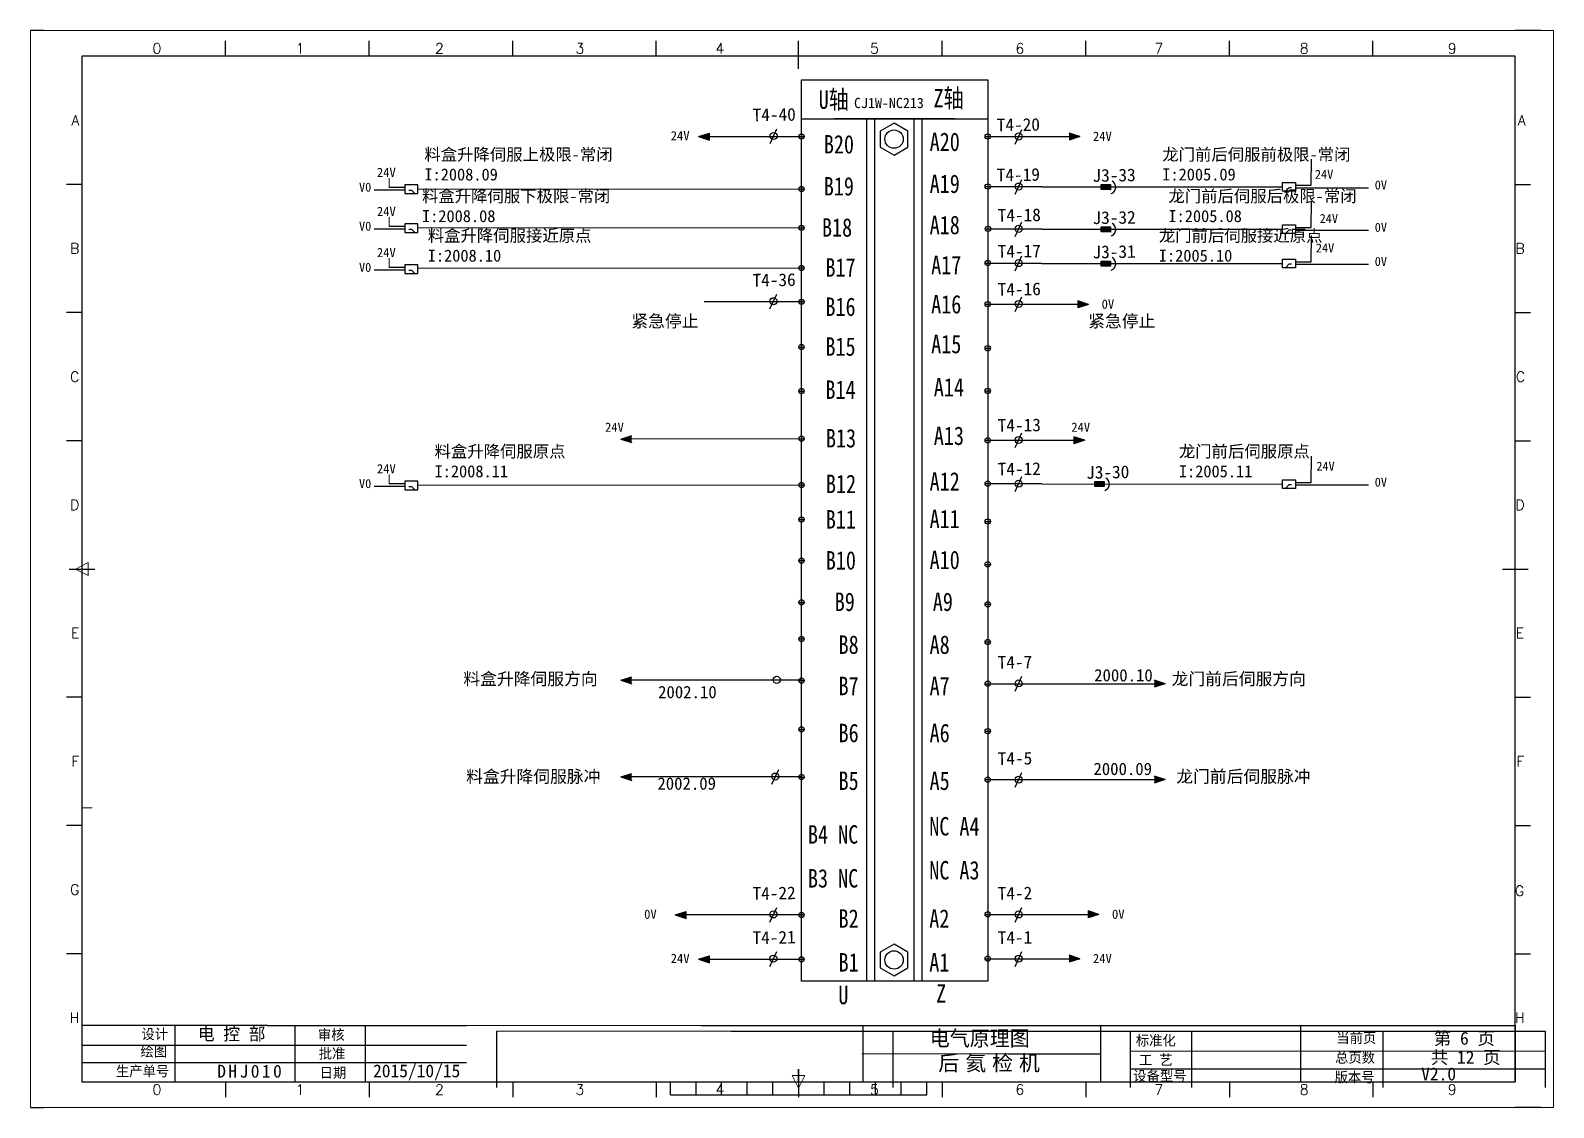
# Model space of a CAD drawing. Extents: x -471 to 3265, y -2399 to 467.
# Drawn here: x 43 to 637, y -961 to -541 of the extents above; entities that cross this region are included whole.
import ezdxf
from ezdxf.enums import TextEntityAlignment as Align

# ---------------------------------------------------------------- set-up
doc = ezdxf.new("R2010")
doc.units = 0
doc.header["$MEASUREMENT"] = 0
doc.linetypes.add('ACAD_ISO02W100', pattern=[15, 12, -3])
doc.layers.add('1', color=3, linetype='Continuous', lineweight=20)
doc.layers.add('AE_BOR', color=1, linetype='Continuous')
doc.layers.add('SYMS', color=7, linetype='Continuous')
doc.styles.add('HZ', font='SimSun.ttf', dxfattribs={"width": 0.8})
doc.styles.add('WD', font='romans.shx', dxfattribs={"bigfont": 'gbcbig.shx'})

# ---------------------------------------------------------------- blocks, each defined once
blk = doc.blocks.new('gb_a2_a')
for p, q in [((584, 410), (25, 410)), ((25, 410), (25, 10)), ((584, 10), (584, 410)), ((25, 10), (584, 10))]:
    blk.add_line(p, q)
at = {"lineweight": 9, "ltscale": 0.1}
blk.add_line((25, 116.86), (29, 116.86), dxfattribs=at)
at = {"layer": 'AE_BOR', "lineweight": 30}
for p, q in [((10, 420), (4.93, 420)), ((594, 420), (584, 420)), ((4.93, 0), (10, 0)), ((594, 0), (584, 0))]:
    blk.add_line(p, q, dxfattribs=at)
at = {"layer": 'AE_BOR', "color": 1, "lineweight": 15}
for p, q in [((4.93, 420), (598.93, 420)), ((4.93, 0), (4.93, 420)), ((598.93, 420), (598.93, 0)), ((22.5, 210), (27.5, 212.5)), ((27.5, 207.5), (22.5, 210)), ((27.5, 212.5), (27.5, 207.5)), ((304.5, 7.5), (302, 12.5)), ((302, 12.5), (307, 12.5)), ((307, 12.5), (304.5, 7.5)), ((598.93, 0), (4.93, 0))]:
    blk.add_line(p, q, dxfattribs=at)
at = {"layer": 'AE_BOR'}
for p, q in [((81, 410), (81, 416)), ((137, 410), (137, 416)), ((193, 410), (193, 416)), ((249, 410), (249, 416)), ((304.5, 410), (304.5, 416)), ((360.5, 410), (360.5, 416)), ((416.5, 410), (416.5, 416)), ((472.5, 410), (472.5, 416)), ((528.5, 410), (528.5, 416)), ((25, 360), (19, 360)), ((584, 360), (590, 360)), ((25, 310), (19, 310)), ((584, 310), (590, 310)), ((25, 260), (19, 260)), ((584, 260), (590, 260)), ((25, 160), (19, 160)), ((584, 160), (590, 160)), ((25, 110), (19, 110)), ((584, 110), (590, 110)), ((25, 60), (19, 60)), ((584, 60), (590, 60)), ((81, 10), (81, 4)), ((137, 10), (137, 4)), ((193, 10), (193, 4)), ((249, 10), (249, 4)), ((304.5, 10), (304.5, 4)), ((360.5, 10), (360.5, 4)), ((416.5, 10), (416.5, 4)), ((472.5, 10), (472.5, 4)), ((528.5, 10), (528.5, 4))]:
    blk.add_line(p, q, dxfattribs=at)
at = {"layer": 'AE_BOR', "color": 2, "lineweight": 30}
for p, q in [((304.5, 405), (304.5, 415)), ((20, 210), (30, 210)), ((579, 210), (589, 210)), ((304.5, 10), (304.5, 15)), ((304.5, 15), (304.5, 5)), ((254.5, 5), (254.5, 10)), ((264.5, 5), (264.5, 10)), ((274.5, 5), (274.5, 10)), ((284.5, 5), (284.5, 10)), ((294.5, 5), (294.5, 10)), ((304.5, 10), (304.5, 5)), ((314.5, 5), (314.5, 10)), ((324.5, 5), (324.5, 10)), ((334.5, 5), (334.5, 10)), ((344.5, 5), (344.5, 10)), ((354.5, 5), (354.5, 10)), ((254.5, 5), (354.5, 5))]:
    blk.add_line(p, q, dxfattribs=at)
at = {"layer": 'AE_BOR', "style": 'WD'}
for s, p in [('0', (54.27, 411)), ('1', (110.12, 411)), ('2', (164.42, 411)), ('3', (219.22, 411)), ('4', (273.82, 411)), ('5', (334.12, 411)), ('6', (390.81, 411)), ('7', (445.01, 411)), ('8', (501.67, 411)), ('9', (559.4, 411)), ('0', (54.27, 5)), ('1', (110.12, 5)), ('2', (164.42, 5)), ('3', (219.22, 5)), ('4', (273.82, 5)), ('5', (334.12, 5)), ('6', (390.81, 5)), ('7', (445.01, 5)), ('8', (501.67, 5)), ('9', (559.4, 5))]:
    blk.add_text(s, height=4, dxfattribs=at).set_placement(p, align=Align.CENTER)
for s, p in [('A', (24, 385)), ('A', (588.05, 385)), ('B', (24, 335)), ('B', (587.67, 335)), ('C', (24, 285)), ('C', (587.86, 285)), ('D', (24, 235)), ('D', (587.67, 235)), ('E', (24, 185)), ('E', (587.48, 185)), ('F', (24, 135)), ('F', (587.48, 135)), ('F', (587.48, 135)), ('G', (24, 85)), ('G', (587.48, 84.56)), ('H', (24, 35)), ('H', (587.67, 35))]:
    blk.add_text(s, height=4, dxfattribs=at).set_placement(p, align=Align.MIDDLE_RIGHT)
blk = doc.blocks.new('接头')
blk.add_hatch(color=5).paths.add_polyline_path([(1.84, -4.61), (3.67, -4.61), (3.67, -1.21), (1.84, -1.21)])
at = {"color": 5}
blk.add_lwpolyline([(1.84, -1.21), (3.67, -1.21), (3.67, -4.61), (1.84, -4.61)], close=True, dxfattribs=at)
blk.add_arc((2.76, -1.9), 2.53, 22.0799, 150, dxfattribs=at)

msp = doc.modelspace()

# ---------------------------------------------------------------- hatches: boundary and pattern name
for points in [[(304.01, -582.53), (308.26, -581.17), (308.26, -583.89)], [(452.79, -582.53), (448.54, -583.89), (448.54, -581.17)], [(456.18, -647.97), (451.93, -649.33), (451.93, -646.61)], [(273.76, -700.49), (278.01, -699.13), (278.01, -701.85)], [(454.67, -700.98), (450.43, -702.34), (450.43, -699.62)], [(273.76, -794.55), (278.01, -793.19), (278.01, -795.91)], [(485.99, -795.89), (481.75, -797.25), (481.75, -794.53)], [(273.76, -832.26), (278.01, -830.9), (278.01, -833.63)], [(485.99, -833.32), (481.75, -834.68), (481.75, -831.96)], [(294.97, -886.08), (299.22, -884.72), (299.22, -887.45)], [(460.22, -885.87), (455.97, -887.23), (455.97, -884.51)], [(304.01, -903.35), (308.26, -901.99), (308.26, -904.71)], [(452.79, -903.14), (448.54, -904.5), (448.54, -901.78)]]:
    msp.add_hatch(color=256).paths.add_polyline_path(points)

# ---------------------------------------------------------------- linework, layer by layer
for p, q in [((344.2, -560.43), (416.84, -560.43)), ((344.2, -911.92), (344.2, -560.43)), ((416.84, -560.43), (416.84, -911.92)), ((344.2, -575.61), (416.84, -575.61)), ((357.07, -575.53), (403.88, -575.53)), ((369.7, -911.92), (369.7, -575.53)), ((391.12, -575.53), (391.12, -911.92)), ((304.01, -582.53), (308.26, -581.17)), ((308.26, -583.89), (308.26, -581.17)), ((331.96, -585.3), (334.61, -579.55)), ((427.53, -585.51), (430.19, -579.76)), ((452.79, -582.53), (448.54, -581.17)), ((304.01, -582.53), (308.26, -583.89)), ((308.26, -582.53), (344.2, -582.53)), ((416.84, -582.53), (452.79, -582.53)), ((452.79, -582.53), (448.54, -583.89)), ((427.53, -605.03), (430.19, -599.28)), ((189.45, -603.39), (177.52, -603.39)), ((194.53, -601.33), (189.44, -601.34)), ((189.44, -601.34), (189.45, -604.74)), ((189.45, -604.74), (194.54, -604.72)), ((194.54, -604.72), (194.53, -601.33)), ((531.82, -603.86), (531.83, -600.47)), ((536.91, -603.88), (531.82, -603.86)), ((531.83, -600.47), (536.92, -600.48)), ((536.92, -600.48), (536.91, -603.88)), ((536.91, -602.53), (565.29, -602.53)), ((194.53, -616.54), (189.44, -616.55)), ((189.44, -616.55), (189.45, -619.95)), ((194.54, -619.94), (194.53, -616.54)), ((427.53, -621.52), (430.19, -615.77)), ((531.82, -620.36), (531.83, -616.97)), ((531.83, -616.97), (536.92, -616.98)), ((536.92, -616.98), (536.91, -620.37)), ((189.45, -618.6), (177.52, -618.6)), ((189.45, -619.95), (194.54, -619.94)), ((536.91, -620.37), (531.82, -620.36)), ((536.91, -619.03), (565.29, -619.03)), ((427.53, -634.87), (430.19, -629.12)), ((189.45, -634.64), (177.52, -634.64)), ((194.53, -632.58), (189.44, -632.59)), ((189.44, -632.59), (189.45, -635.99)), ((194.54, -635.98), (194.53, -632.58)), ((531.82, -633.71), (531.83, -630.31)), ((536.91, -633.72), (531.82, -633.71)), ((531.83, -630.31), (536.92, -630.33)), ((536.92, -630.33), (536.91, -633.72)), ((536.91, -632.37), (565.29, -632.37)), ((189.45, -635.99), (194.54, -635.98)), ((344.2, -646.98), (306.25, -646.98)), ((331.91, -649.75), (334.56, -644)), ((427.53, -650.8), (430.19, -645.05)), ((456.18, -647.97), (451.93, -646.61)), ((451.93, -646.61), (451.93, -649.33)), ((416.84, -647.92), (451.99, -647.92)), ((456.18, -647.97), (451.93, -649.33)), ((273.76, -700.49), (278.01, -699.13)), ((273.76, -700.49), (278.01, -701.85)), ((427.53, -703.86), (430.19, -698.11)), ((454.67, -700.98), (450.43, -699.62)), ((450.43, -699.62), (450.43, -702.34)), ((416.84, -700.98), (450.43, -700.98)), ((454.67, -700.98), (450.43, -702.34)), ((194.53, -716.91), (189.44, -716.92)), ((189.44, -716.92), (189.45, -720.32)), ((194.54, -720.31), (194.53, -716.91)), ((427.53, -720.9), (430.19, -715.15)), ((531.82, -719.74), (531.83, -716.35)), ((531.83, -716.35), (536.92, -716.36)), ((536.92, -716.36), (536.91, -719.76)), ((536.91, -718.41), (565.29, -718.41)), ((189.45, -718.97), (177.52, -718.97)), ((189.45, -720.32), (194.54, -720.31)), ((536.91, -719.76), (531.82, -719.74)), ((273.76, -794.55), (278.01, -793.19)), ((273.76, -794.55), (278.01, -795.91)), ((344.16, -794.52), (278.05, -794.52)), ((417.88, -795.89), (481.8, -795.89)), ((427.53, -798.76), (430.19, -793.01)), ((485.99, -795.89), (481.75, -794.53)), ((485.99, -795.89), (481.75, -797.25)), ((273.76, -832.26), (278.01, -830.9)), ((332.64, -835.1), (335.3, -829.35)), ((427.53, -836.3), (430.19, -830.55)), ((273.76, -832.26), (278.01, -833.63)), ((344.16, -832.23), (278.05, -832.23)), ((417.88, -833.32), (481.8, -833.32)), ((485.99, -833.32), (481.75, -831.96)), ((485.99, -833.32), (481.75, -834.68)), ((294.97, -886.08), (299.22, -884.72)), ((299.22, -887.45), (299.22, -884.72)), ((331.91, -888.86), (334.56, -883.11)), ((427.53, -888.86), (430.19, -883.11)), ((460.22, -885.87), (455.97, -884.51)), ((455.97, -884.51), (455.97, -887.23)), ((294.97, -886.08), (299.22, -887.45)), ((344.2, -886.08), (299.15, -886.08)), ((416.84, -885.87), (456.39, -885.87)), ((460.22, -885.87), (455.97, -887.23)), ((304.01, -903.35), (308.26, -901.99)), ((308.26, -904.71), (308.26, -901.99)), ((331.91, -906.12), (334.56, -900.38)), ((427.53, -906.12), (430.19, -900.38)), ((452.79, -903.14), (448.54, -901.78)), ((304.01, -903.35), (308.26, -904.71)), ((308.26, -903.35), (344.2, -903.35)), ((416.84, -903.14), (452.79, -903.14)), ((452.79, -903.14), (448.54, -904.5)), ((416.84, -911.92), (344.2, -911.92)), ((403.88, -911.92), (357.07, -911.92)), ((135.99, -929.18), (63.56, -929.18)), ((63.56, -929.18), (63.56, -951.18)), ((99.83, -929.18), (99.83, -951.18)), ((135.99, -929.18), (213.6, -929.18)), ((146.6, -929.18), (146.6, -951.18)), ((174.04, -929.18), (174.04, -951.18)), ((225.23, -931.41), (225.23, -953.41)), ((305.09, -929.18), (424.99, -929.18)), ((316.72, -931.41), (436.62, -931.41)), ((368.16, -929.18), (368.16, -951.18)), ((379.79, -931.41), (379.79, -953.41)), ((424.99, -929.18), (562.57, -929.18)), ((436.62, -931.41), (574.2, -931.41)), ((460.79, -929.18), (460.79, -951.18)), ((472.42, -931.41), (472.42, -953.41)), ((562.57, -929.18), (622.56, -929.18)), ((574.2, -931.41), (634.19, -931.41)), ((424.99, -940.18), (460.76, -940.18))]:
    msp.add_line(p, q)
at = {"lineweight": -3}
for p, q in [((344.2, -581.49), (344.2, -583.57)), ((416.84, -581.49), (416.84, -583.57)), ((343.16, -582.53), (345.24, -582.53)), ((415.8, -582.53), (417.88, -582.53)), ((343.16, -602.99), (345.24, -602.99)), ((344.2, -601.95), (344.2, -604.02)), ((415.8, -602.02), (417.88, -602.02)), ((416.84, -600.99), (416.84, -603.06)), ((344.2, -617.1), (344.2, -619.17)), ((416.92, -617.48), (416.92, -619.56)), ((343.16, -618.14), (345.24, -618.14)), ((415.88, -618.52), (417.96, -618.52)), ((343.16, -633.79), (345.24, -633.79)), ((344.2, -632.75), (344.2, -634.83)), ((415.8, -631.87), (417.88, -631.87)), ((416.84, -630.83), (416.84, -632.91)), ((343.16, -646.98), (345.24, -646.98)), ((344.2, -645.94), (344.2, -648.02)), ((416.84, -646.89), (416.84, -648.96)), ((415.8, -647.92), (417.88, -647.92)), ((343.16, -664.62), (345.24, -664.62)), ((344.2, -663.58), (344.2, -665.66)), ((415.8, -665.08), (417.88, -665.08)), ((416.84, -664.05), (416.84, -666.12)), ((343.16, -681.81), (345.24, -681.81)), ((344.2, -680.77), (344.2, -682.85)), ((415.8, -681.72), (417.88, -681.72)), ((416.84, -680.68), (416.84, -682.76)), ((343.16, -700.39), (345.24, -700.39)), ((344.2, -699.35), (344.2, -701.43)), ((416.84, -699.95), (416.84, -702.02)), ((415.8, -700.98), (417.88, -700.98)), ((343.16, -718.38), (345.24, -718.38)), ((344.2, -717.35), (344.2, -719.42)), ((415.8, -717.9), (417.88, -717.9)), ((416.84, -716.86), (416.84, -718.94)), ((343.16, -731.88), (345.24, -731.88)), ((344.2, -730.84), (344.2, -732.92)), ((415.8, -732.66), (417.88, -732.66)), ((416.84, -731.63), (416.84, -733.7)), ((343.16, -747.91), (345.24, -747.91)), ((344.2, -746.87), (344.2, -748.94)), ((416.84, -748.32), (416.84, -750.4)), ((415.8, -749.36), (417.88, -749.36)), ((343.16, -764.21), (345.24, -764.21)), ((344.2, -763.17), (344.2, -765.25)), ((415.8, -764.94), (417.88, -764.94)), ((416.84, -763.9), (416.84, -765.98)), ((344.2, -777.41), (344.2, -779.49)), ((343.16, -778.45), (345.24, -778.45)), ((415.8, -779.62), (417.88, -779.62)), ((416.84, -778.59), (416.84, -780.66)), ((343.16, -794.7), (345.24, -794.7)), ((344.2, -793.66), (344.2, -795.74)), ((415.8, -795.89), (417.88, -795.89)), ((416.84, -794.85), (416.84, -796.93)), ((343.16, -813.73), (345.24, -813.73)), ((344.2, -812.7), (344.2, -814.77)), ((416.84, -813.38), (416.84, -815.46)), ((415.8, -814.42), (417.88, -814.42)), ((344.2, -831.25), (344.2, -833.33)), ((343.16, -832.29), (345.24, -832.29)), ((415.8, -833.32), (417.88, -833.32)), ((416.84, -832.28), (416.84, -834.36)), ((344.2, -885.05), (344.2, -887.12)), ((416.84, -884.84), (416.84, -886.91)), ((343.16, -886.08), (345.24, -886.08)), ((415.8, -885.87), (417.88, -885.87)), ((344.2, -902.32), (344.2, -904.39)), ((416.84, -902.1), (416.84, -904.18)), ((343.16, -903.35), (345.24, -903.35)), ((415.8, -903.14), (417.88, -903.14))]:
    msp.add_line(p, q, dxfattribs=at)
at = {"linetype": 'ACAD_ISO02W100'}
for p, q in [((543.03, -601.53), (543.05, -591.35)), ((189.45, -602.37), (183.34, -602.39)), ((191.1, -603.39), (192.08, -603.39)), ((192.08, -603.39), (193.24, -604.58)), ((534.28, -602.53), (533.12, -603.73)), ((535.26, -602.53), (534.28, -602.53)), ((536.92, -601.51), (543.03, -601.53)), ((543.03, -618.03), (543.05, -607.84)), ((189.45, -617.58), (183.34, -617.6)), ((191.1, -618.6), (192.08, -618.6)), ((192.08, -618.6), (193.24, -619.8)), ((534.28, -619.02), (533.12, -620.22)), ((535.26, -619.03), (534.28, -619.02)), ((536.92, -618.01), (543.03, -618.03)), ((543.03, -631.37), (543.05, -621.19)), ((189.45, -633.62), (183.34, -633.64)), ((191.1, -634.64), (192.08, -634.64)), ((192.08, -634.64), (193.24, -635.84)), ((534.28, -632.37), (533.12, -633.57)), ((535.26, -632.37), (534.28, -632.37)), ((536.92, -631.36), (543.03, -631.37)), ((543.03, -717.41), (543.05, -707.22)), ((189.45, -717.95), (183.34, -717.97)), ((534.28, -718.41), (533.12, -719.6)), ((535.26, -718.41), (534.28, -718.41)), ((536.92, -717.39), (543.03, -717.41)), ((191.1, -718.97), (192.08, -718.97)), ((192.08, -718.97), (193.24, -720.17))]:
    msp.add_line(p, q, dxfattribs=at)
at = {"lineweight": 0}
for p, q in [((183.34, -602.39), (183.34, -598.73)), ((344.7, -603), (194.53, -603)), ((183.34, -617.6), (183.34, -613.94)), ((344.9, -618.14), (194.53, -618.14)), ((183.34, -633.64), (183.34, -629.98)), ((344.1, -633.85), (194.53, -633.85)), ((343.16, -700.45), (276.44, -700.45)), ((183.34, -717.97), (183.34, -714.31)), ((344.1, -718.48), (194.53, -718.48))]:
    msp.add_line(p, q, dxfattribs=at)
at = {"lineweight": -3, "ltscale": 0.5}
for p, q in [((437.89, -602.15), (416.84, -602.15)), ((437.89, -602.15), (531.83, -602.17)), ((437.89, -618.65), (416.84, -618.65)), ((437.89, -618.65), (531.83, -618.66)), ((437.89, -632), (416.84, -632)), ((437.89, -632), (531.83, -632.01)), ((437.89, -718.03), (416.84, -718.03)), ((437.89, -718.03), (531.83, -718.04))]:
    msp.add_line(p, q, dxfattribs=at)
at = {"lineweight": 9, "ltscale": 0.1}
for p, q in [((213.6, -929.18), (305.09, -929.18)), ((225.23, -931.41), (316.72, -931.41)), ((367.79, -940.18), (424.99, -940.18))]:
    msp.add_line(p, q, dxfattribs=at)
at = {"color": 0, "ltscale": 2}
for p, q in [((496.31, -931.41), (496.31, -953.41)), ((570.89, -931.41), (570.89, -953.41)), ((63.56, -936.86), (213.6, -936.8)), ((63.56, -943.56), (213.6, -943.56)), ((472.5, -939.16), (634.19, -939.1)), ((472.39, -946.13), (634.19, -946.13))]:
    msp.add_line(p, q, dxfattribs=at)
at = {"color": 0}
for p, q in [((538.84, -929.18), (538.84, -951.18)), ((622.56, -929.18), (622.56, -951.18)), ((634.19, -931.41), (634.19, -953.41))]:
    msp.add_line(p, q, dxfattribs=at)
for points in [[(372.82, -575.61), (387.95, -575.61), (387.95, -911.92), (372.82, -911.92)], [(380.31, -577.34), (374.94, -580.44), (374.94, -586.65), (380.31, -589.75), (385.69, -586.65), (385.69, -580.44)], [(380.31, -897.43), (374.94, -900.53), (374.94, -906.74), (380.31, -909.84), (385.69, -906.74), (385.69, -900.53)]]:
    msp.add_lwpolyline(points, close=True)
at = {"color": 6}
for centre in [(333.31, -582.32), (428.89, -582.53), (428.89, -602.04), (428.89, -618.54), (428.89, -631.89), (333.26, -646.77), (428.89, -647.82), (428.89, -700.88), (428.89, -717.92), (334.56, -794.41), (428.89, -795.78), (334, -832.12), (428.89, -833.32), (333.26, -885.87), (428.89, -885.87), (333.26, -903.14), (428.89, -903.14)]:
    msp.add_circle(centre, 1.38, dxfattribs=at)
at = {"lineweight": -3}
for centre in [(344.2, -582.53), (416.84, -582.53), (344.2, -602.99), (416.84, -602.02), (344.2, -618.14), (416.92, -618.52), (344.2, -633.79), (416.84, -631.87), (344.2, -646.98), (416.84, -647.92), (344.2, -664.62), (416.84, -665.08), (344.2, -681.81), (416.84, -681.72), (344.2, -700.39), (416.84, -700.98), (344.2, -718.38), (416.84, -717.9), (344.2, -731.88), (416.84, -732.66), (344.2, -747.91), (416.84, -749.36), (344.2, -764.21), (416.84, -764.94), (344.2, -778.45), (416.84, -779.62), (344.2, -794.7), (416.84, -795.89), (344.2, -813.73), (416.84, -814.42), (344.2, -832.29), (416.84, -833.32), (344.2, -886.08), (416.84, -885.87), (344.2, -903.35), (416.84, -903.14)]:
    msp.add_circle(centre, 1.04, dxfattribs=at)
for centre in [(380.31, -583.55), (380.31, -903.63)]:
    msp.add_circle(centre, 3.57)

# ---------------------------------------------------------------- block references
msp.add_blockref('gb_a2_a', (38.56, -961.18))
at = {"layer": 'SYMS', "color": 0, "xscale": 1.079999999999893, "yscale": 1.079999999999927, "zscale": 1.08, "rotation": 269.6005996227276}
for p in [(466.09, -599.31), (466.09, -615.81), (466.09, -629.15), (463.61, -715.09)]:
    msp.add_blockref('接头', p, dxfattribs=at)

# ---------------------------------------------------------------- texts
at = {"attachment_point": 1}
for s, insert, char_height, width in [('{\\fFangSong|b0|i0|c134|p49;CJ1W-NC213}', (364.69, -567.45), 4, 38.5041), ('24V', (293.2, -580.42), 3.6, 10.8839), ('24V', (457.86, -580.64), 3.6, 10.8839), ('{\\fSimSun|b0|i0|c134|p2;料盒升降伺服上极限\\fSimSun|b0|i0|c0|p2;-\\fSimSun|b0|i0|c134|p2;常闭}\\PI:2008.09', (197.13, -587.19), 4.68, 77.6548), ('{\\fSimSun|b0|i0|c134|p2;龙门前后伺服前极限\\fSimSun|b0|i0|c0|p2;-\\fSimSun|b0|i0|c134|p2;常闭}\\PI:2005.09', (484.9, -587.19), 4.68, 77.6548), ('24V', (178.61, -594.72), 3.6, 10.8839), ('24V', (544.43, -595.5), 3.51, 12.7834), ('0V', (567.76, -599.67), 3.51, 12.7834), ('{\\fSimSun|b0|i0|c134|p2;料盒升降伺服下极限\\fSimSun|b0|i0|c0|p2;-\\fSimSun|b0|i0|c134|p2;常闭\\P\\fSimSun|b0|i0|c0|p2;I:20\\fSimSun|b0|i0|c134|p2;08\\fSimSun|b0|i0|c0|p2;.08}', (196.19, -603.42), 4.68, 76.6749), ('{\\fSimSun|b0|i0|c134|p2;龙门前后伺服后极限\\fSimSun|b0|i0|c0|p2;-\\fSimSun|b0|i0|c134|p2;常闭\\P\\fSimSun|b0|i0|c0|p2;I:20\\fSimSun|b0|i0|c134|p2;0\\fSimSun|b0|i0|c0|p2;5.08}', (487.3, -603.42), 4.68, 76.6749), ('24V', (178.61, -609.93), 3.6, 10.8839), ('24V', (546.28, -612.73), 3.51, 12.7834), ('0V', (567.76, -616.17), 3.51, 12.7834), ('{\\fSimSun|b0|i0|c134|p2;料盒升降伺服接近原点\\fSimSun|b0|i0|c0|p2;\\PI:20\\fSimSun|b0|i0|c134|p2;08\\fSimSun|b0|i0|c0|p2;.10}', (198.44, -618.84), 4.68, 68.0501), ('{\\fSimSun|b0|i0|c134|p2;龙门前后伺服接近原点\\fSimSun|b0|i0|c0|p2;\\PI:20\\fSimSun|b0|i0|c134|p2;0\\fSimSun|b0|i0|c0|p2;5.10}', (483.55, -618.84), 4.68, 68.0501), ('24V', (178.61, -625.97), 3.6, 10.8839), ('24V', (544.8, -624.23), 3.51, 12.7834), ('0V', (567.76, -629.52), 3.51, 12.7834), ('0V', (461.26, -646.08), 3.6, 10.8839), ('{\\fSimSun|b0|i0|c134|p2;紧急停止}', (277.84, -652.1), 4.8, 53.58), ('{\\fSimSun|b0|i0|c134|p2;紧急停止}', (456.02, -652.1), 4.8, 53.58), ('24V', (267.57, -694.08), 3.6, 10.8839), ('24V', (449.41, -694.08), 3.6, 10.8839), ('{\\fSimSun|b0|i0|c134|p2;料盒升降伺服原点\\fSimSun|b0|i0|c0|p2;I:20\\fSimSun|b0|i0|c134|p2;08\\fSimSun|b0|i0|c0|p2;.11}', (201.09, -702.95), 4.68, 59.2275), ('{\\fSimSun|b0|i0|c134|p2;龙门前后伺服原点\\fSimSun|b0|i0|c0|p2;I:20\\fSimSun|b0|i0|c134|p2;0\\fSimSun|b0|i0|c0|p2;5.11}', (491.37, -702.95), 4.68, 59.2275), ('24V', (178.61, -710.3), 3.6, 10.8839), ('24V', (544.98, -709.34), 3.51, 12.7834), ('0V', (567.76, -715.55), 3.51, 12.7834), ('{\\fSimSun|b0|i0|c134|p2;料盒升降伺服方向}', (212.33, -791.61), 4.8, 55.2196), ('2000.10', (458.33, -790.21), 4.8, 53.58), ('{\\fSimSun|b0|i0|c134|p2;龙门前后伺服方向}', (488.55, -791.61), 4.8, 55.2196), ('2002.10', (288.27, -796.76), 4.8, 53.58), ('{\\fSimSun|b0|i0|c134|p2;料盒升降伺服脉冲}', (213.41, -829.67), 4.8, 55.5297), ('2000.09', (458.05, -826.72), 4.8, 53.58), ('{\\fSimSun|b0|i0|c134|p2;龙门前后伺服脉冲}', (490.37, -829.67), 4.8, 55.5297), ('2002.09', (288, -832.45), 4.8, 53.58), ('0V', (282.83, -883.98), 3.6, 10.8839), ('0V', (465.3, -883.98), 3.6, 10.8839), ('24V', (293.2, -901.25), 3.6, 10.8839), ('24V', (457.86, -901.25), 3.6, 10.8839), ('{\\fSimSun|b0|i0|c134|p2;第 }6 {\\fSimSun|b0|i0|c134|p2;页}', (590.81, -931.68), 5, 38.1635), ('{\\fSimSun|b0|i0|c134|p2;共 }12 {\\fSimSun|b0|i0|c134|p2;页}', (589.62, -939.11), 5, 40.4924), ('{\\fNSimSun|b0|i0|c134|p49;\\T1.28;DHJ010}', (116.34, -944.51), 5, 40.4924), ('V2.0', (585.88, -945.58), 5, 40.4924)]:
    msp.add_mtext(s, dxfattribs=dict(at, insert=insert, char_height=char_height, width=width))
at = {"extrusion": (0, 0, -1), "char_height": 3.51, "width": 12.7834, "attachment_point": 1, "text_direction": (-1, 0, 0)}
for insert in [(176.41, -600.53), (176.41, -615.74), (176.41, -631.78), (176.41, -716.11)]:
    msp.add_mtext('0V', dxfattribs=dict(at, insert=insert))
at = {"color": 0, "ltscale": 2, "attachment_point": 1}
for s, insert, char_height, width in [('设计', (86.76, -930.5), 4, 19.345), ('电 控 部', (108.82, -929.96), 5, 34.8314), ('审核', (155.59, -930.76), 4, 25.5075), ('电气原理图', (394.21, -931.18), 6, 43.9128), ('标准化', (474.58, -932.99), 4, 23.3399), ('当前页', (552.77, -932), 4, 19.345), ('{\\C256;绘图}', (86.4, -937.28), 4, 19.345), ('批准', (155.92, -938.08), 4, 25.5075), ('生产单号', (76.81, -944.96), 4, 25.1534), ('2015/10/15', (177.11, -944.38), 5, 25.5075), ('{\\fNSimSun|b0|i0|c134|p49;\\T1.28;\\C256;后氦检机}', (397.56, -940.82), 6, 43.9128), ('工 艺', (475.83, -940.61), 4, 19.345), ('总页数', (552.29, -939.69), 4, 19.345), ('日期', (156.31, -945.59), 4, 25.5075), ('设备型号', (473.57, -946.87), 4, 31.672), ('版本号', (552.09, -947.33), 4, 19.345)]:
    msp.add_mtext(s, dxfattribs=dict(at, insert=insert, char_height=char_height, width=width))
at = {"layer": '1', "color": 0, "char_height": 7.2, "attachment_point": 1, "style": 'HZ'}
for s, insert, width in [('U轴', (350.91, -564.52), 28.4504), ('Z轴', (395.7, -563.94), 28.4504), ('B20', (352.92, -581.95), 28.4504), (' A20', (390.27, -580.98), 29.2929), ('B19', (352.89, -598.33), 35.4869), (' A19', (390.27, -597.35), 27.8851), (' B18', (348.28, -614.39), 28.0292), (' A18', (390.27, -613.41), 40.0673), ('A17', (394.77, -629.02), 6.4874), ('B17', (353.54, -630), 6.4874), ('B16', (353.54, -645.3), 6.4874), ('A16', (394.77, -644.32), 6.4874), ('B15', (353.54, -660.83), 6.4874), ('A15', (394.77, -659.85), 6.4874), ('A14', (395.8, -676.7), 6.4874), ('B14', (353.54, -677.67), 6.4874), ('B13', (353.73, -696.58), 6.4874), ('A13', (395.8, -695.61), 6.4874), ('B12', (353.73, -714.39), 6.4874), ('A12', (394.16, -713.42), 6.4874), ('B11', (353.67, -728.23), 6.4874), ('A11', (394.16, -728.05), 6.4874), ('B10', (353.67, -744.21), 6.4874), ('A10', (394.16, -744.03), 6.4874), (' B9', (353.24, -760.36), 26.8079), (' A9', (391.49, -760.36), 32.662), ('B8', (358.66, -777.08), 6.4874), ('A8', (394.16, -777.08), 6.4874), ('B7', (358.66, -793.18), 6.4874), ('A7', (394.16, -793.18), 6.4874), ('B6', (358.66, -811.51), 6.4874), ('A6', (394.16, -811.51), 6.4874), ('B5', (358.66, -830.15), 6.4874), ('A5', (394.16, -830.15), 6.4874), ('NC A4', (394.03, -847.91), 73.4499), ('B4 NC', (346.71, -851.07), 32.1393), ('NC A3', (394.03, -865.04), 45.6542), ('B3 NC', (346.71, -868.2), 31.8265), ('B2', (358.66, -883.87), 6.4874), ('A2', (394.03, -883.87), 6.4874), ('B1', (358.66, -900.96), 6.4874), ('A1', (394.03, -900.96), 6.4874), ('U', (358.57, -913.69), 6.4874), ('Z', (396.71, -913.11), 6.4874)]:
    msp.add_mtext(s, dxfattribs=dict(at, insert=insert, width=width))
at = {"layer": 'SYMS', "char_height": 4.95, "width": 8.7749, "attachment_point": 1, "rotation": 0.87622}
for s, insert in [('T4-40', (325.1, -571.65)), ('T4-20', (420.31, -575.57)), ('T4-19', (420.31, -595.08)), ('J3-33', (457.65, -595.26)), ('T4-18', (420.68, -610.81)), ('J3-32', (457.65, -611.76)), ('T4-17', (420.68, -624.88)), ('J3-31', (457.65, -625.11)), ('T4-36', (325.05, -636.1)), ('T4-16', (420.68, -639.68)), ('T4-13', (420.68, -692.74)), ('T4-12', (420.68, -709.79)), ('J3-30', (455.17, -711.04)), ('T4-7', (420.68, -785.12)), ('T4-5', (420.68, -822.65)), ('T4-22', (325.05, -875.21)), ('T4-2', (420.68, -875.21)), ('T4-21', (325.05, -892.48)), ('T4-1', (420.68, -892.48))]:
    msp.add_mtext(s, dxfattribs=dict(at, insert=insert))

doc.saveas('drawing.dxf')
